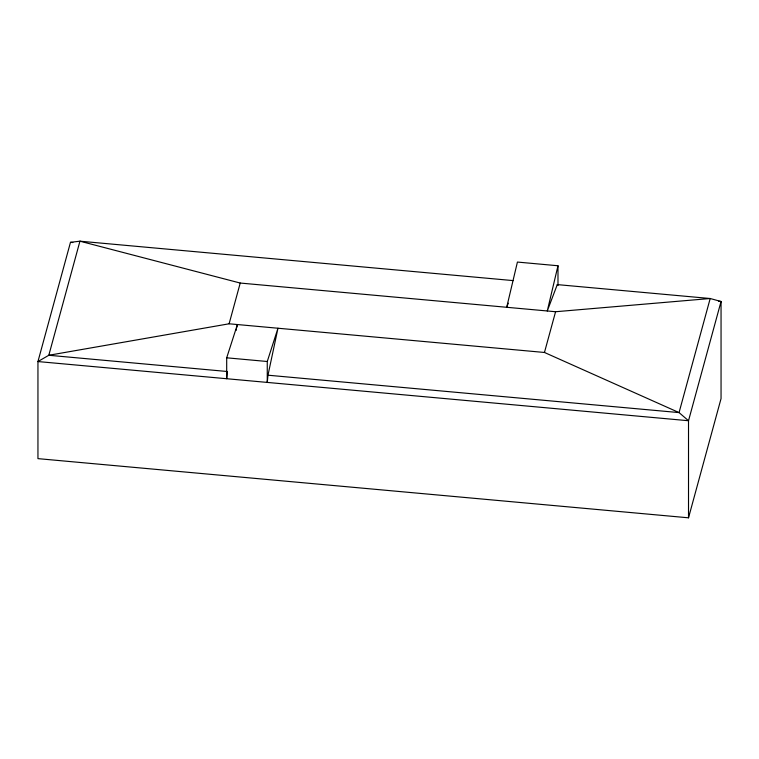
<?xml version="1.0" encoding="UTF-8"?>
<svg xmlns="http://www.w3.org/2000/svg" width="759" height="759" viewBox="0 0 759 759"><rect width="100%" height="100%" fill="white"/><g stroke="black" fill="none" stroke-linecap="round" stroke-linejoin="round"><path stroke-width="1.14" d="M227.311 372.413L226.694 378.722L226.694 357.812L237.406 324.539L236.78 327.48M267.974 375.202L267.263 382.413L267.263 361.502L277.974 328.23L267.974 375.202L679.058 412.592L688.517 420.733L688.517 517.809L37.95 458.635L37.95 361.559L70.483 242.32L79.942 241.191L513.169 280.602M236.153 330.412L236.466 328.941M507.335 305.64L506.708 307.291L517.42 262.064L557.988 265.754L547.277 310.981L557.286 284.606L710.187 298.515L721.05 301.494L721.05 398.579L688.517 517.809M229.114 323.789L240.223 283.05L555.579 311.731L710.187 298.515L679.058 412.592L544.459 352.47L229.114 323.789L48.813 355.269L37.95 361.559L688.517 420.733L721.05 301.494L718.707 301.285M544.459 352.47L555.579 311.731M507.648 304.814L508.274 303.173M70.483 242.32L72.845 242.538M226.694 357.812L267.263 361.502M227.406 371.512L48.813 355.269L79.942 241.191L240.223 283.05M557.286 284.606L557.504 285.251M557.988 265.754L557.988 285.507"/></g></svg>
